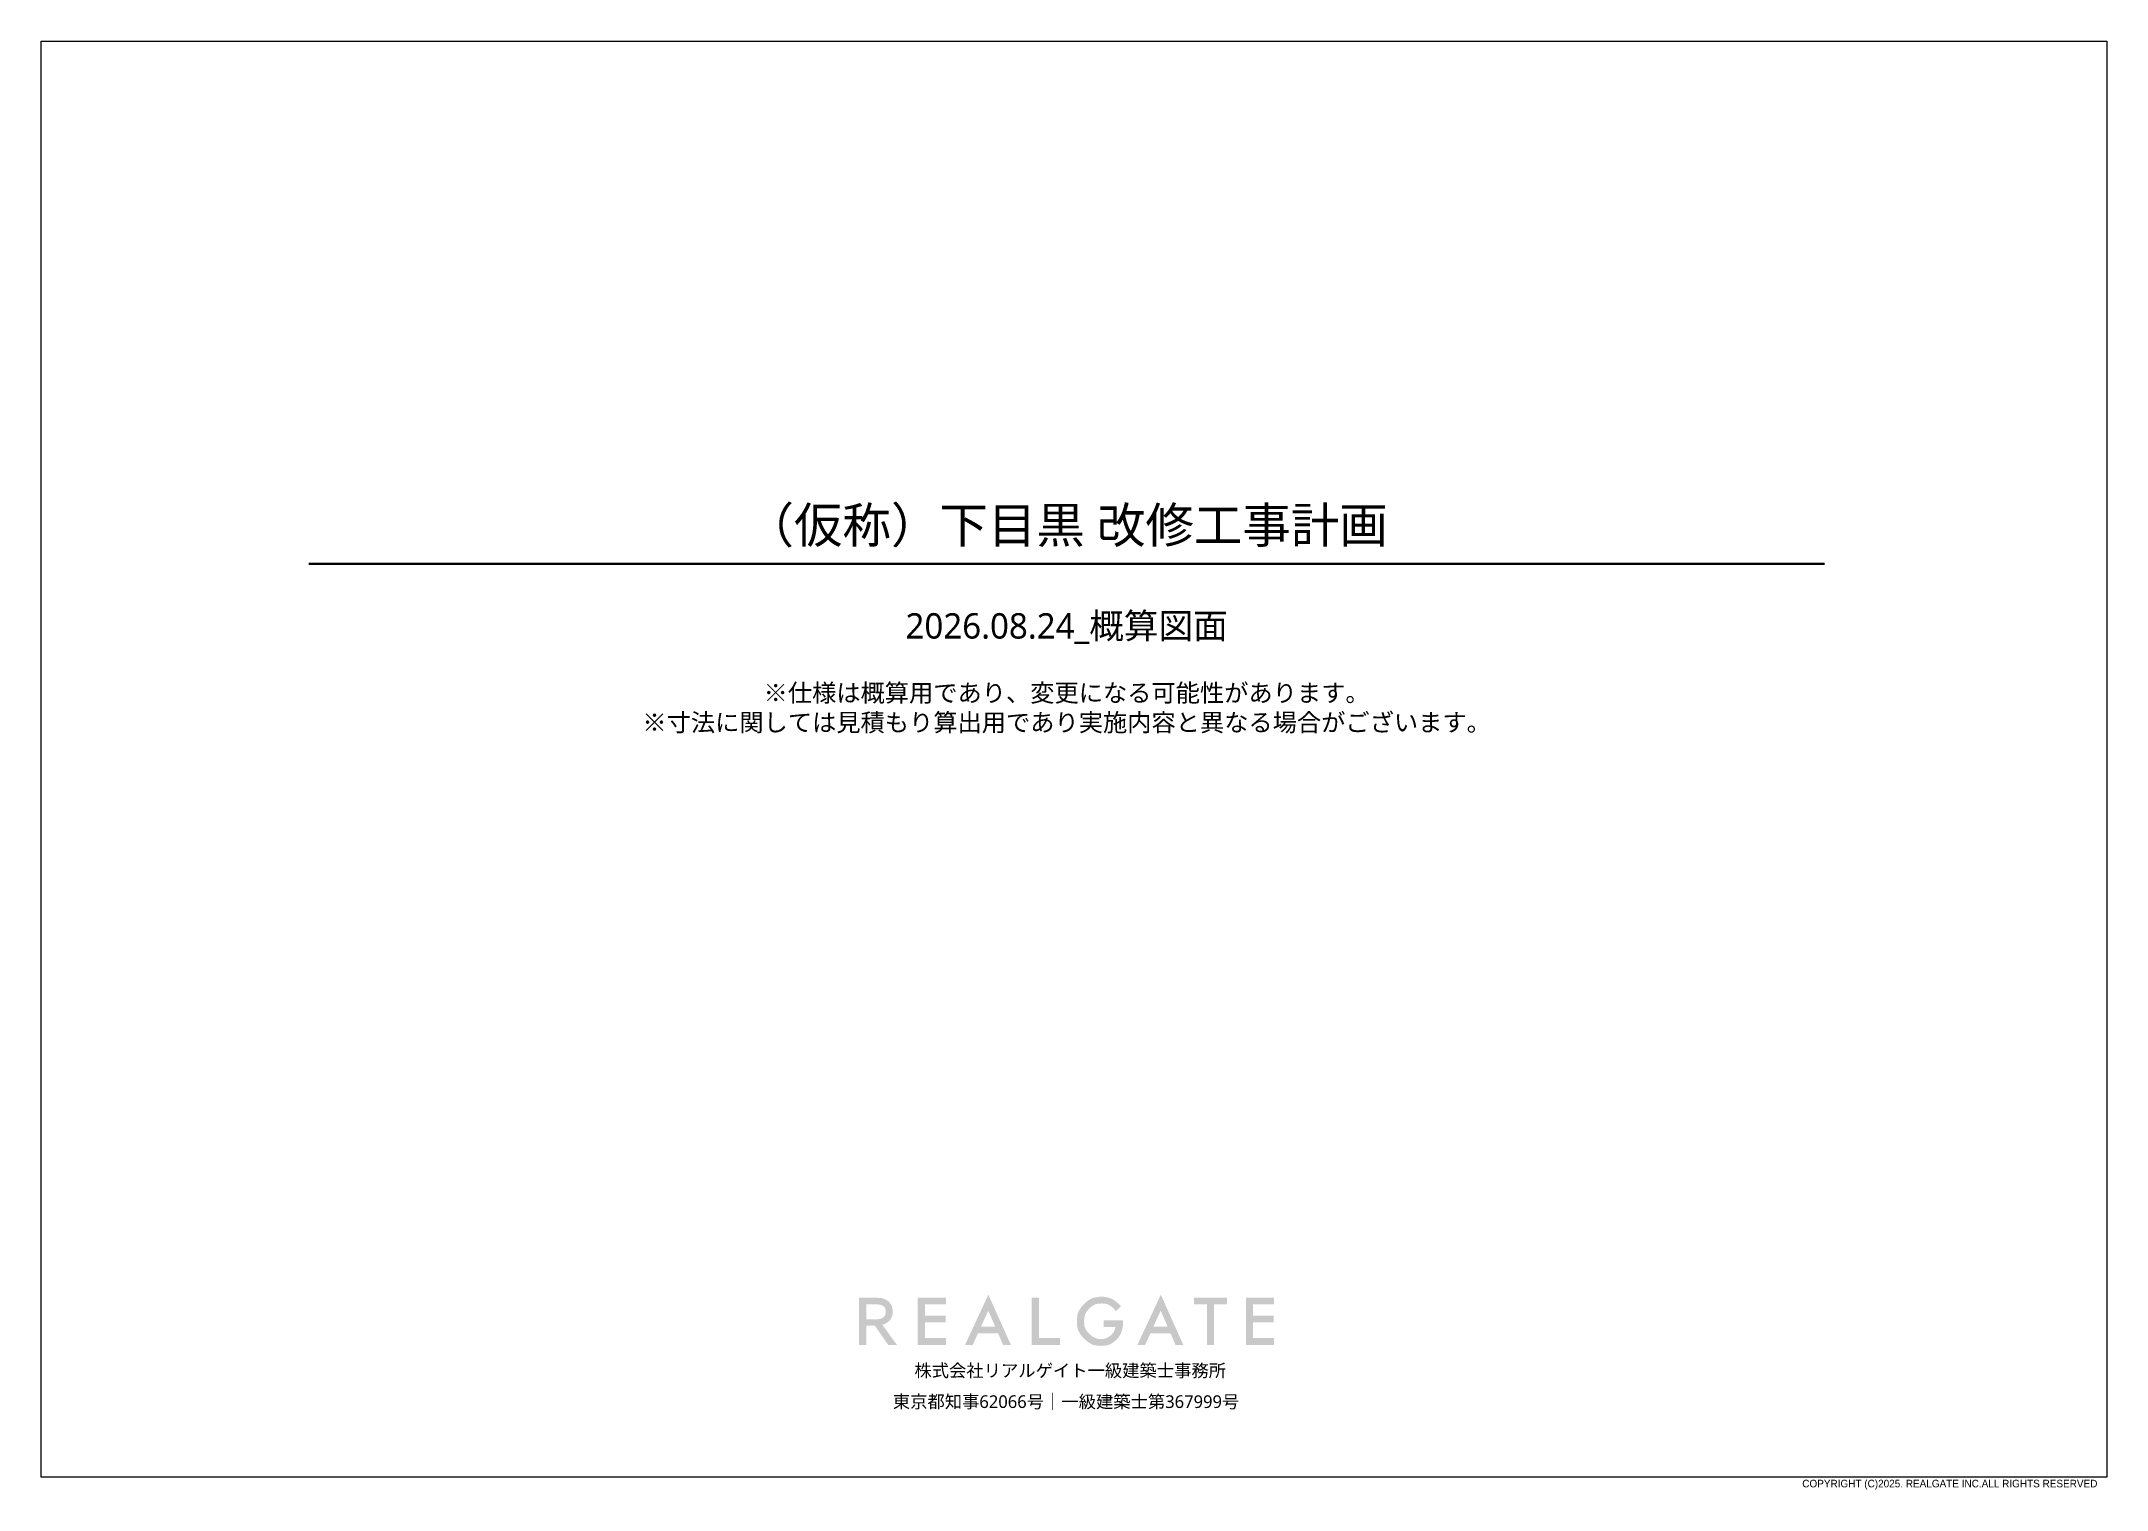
# Paper-space layout 'A-＊＊' of a CAD drawing. Header units: millimetres. Extents: x -204 to 204, y -144 to 143.
import ezdxf

# ---------------------------------------------------------------- set-up
doc = ezdxf.new("R2010")
doc.units = ezdxf.units.MM
doc.layers.add('00_一般', color=7, linetype='Continuous', lineweight=5)
doc.layers.add('一般', color=7, linetype='Continuous', lineweight=5)
doc.styles.add('Yu Gothic UI Semilight', font='Yu Gothic UI Semilight.ttf')
doc.styles.add('ＭＳ Ｐゴシック', font='MS PGothic.ttf')

# ---------------------------------------------------------------- blocks, each defined once
blk = doc.blocks.new('グループ-1387')
at = {"layer": '00_一般', "linetype": 'Continuous', "lineweight": 0, "true_color": 0x221814}
h = blk.add_hatch(color=250, dxfattribs=at)
h.paths.add_polyline_path([(-37.94, -111.1), (-37.83, -111.07), (-37.64, -111.01), (-37.46, -110.93), (-37.28, -110.85), (-37.11, -110.76), (-36.95, -110.65), (-36.8, -110.53), (-36.65, -110.41), (-36.51, -110.27), (-36.44, -110.18), (-36.37, -110.09), (-36.27, -109.93), (-36.18, -109.77), (-36.1, -109.62), (-36.04, -109.48), (-35.99, -109.35), (-35.95, -109.22), (-35.92, -109.09), (-35.9, -108.98), (-35.89, -108.87), (-35.89, -108.76), (-35.88, -108.66), (-35.88, -108.57), (-35.88, -108.48), (-35.88, -108.4), (-35.88, -108.32), (-35.88, -108.25), (-35.89, -108.18), (-35.9, -108.11), (-35.91, -108.02), (-35.93, -107.94), (-35.94, -107.85), (-35.96, -107.75), (-35.99, -107.64), (-36.01, -107.54), (-36.05, -107.42), (-36.1, -107.3), (-36.16, -107.18), (-36.24, -107.06), (-36.33, -106.93), (-36.44, -106.79), (-36.56, -106.65), (-36.69, -106.51), (-36.78, -106.43), (-36.85, -106.37), (-37.02, -106.26), (-37.2, -106.16), (-37.37, -106.07), (-37.53, -106), (-37.7, -105.94), (-37.87, -105.89), (-38.03, -105.85), (-38.19, -105.82), (-38.35, -105.81), (-38.49, -105.79), (-38.63, -105.78), (-38.76, -105.77), (-38.87, -105.76), (-38.98, -105.75), (-39.07, -105.75), (-39.16, -105.74), (-39.23, -105.74), (-39.3, -105.74), (-39.35, -105.74), (-39.4, -105.74), (-39.43, -105.74), (-39.46, -105.74), (-39.48, -105.74), (-39.48, -105.74), (-39.48, -105.74), (-39.49, -105.74), (-39.5, -105.74), (-39.51, -105.74), (-39.52, -105.74), (-39.54, -105.74), (-39.56, -105.74), (-39.59, -105.74), (-39.61, -105.74), (-39.65, -105.74), (-39.68, -105.74), (-39.72, -105.74), (-39.77, -105.74), (-39.82, -105.74), (-39.88, -105.74), (-39.94, -105.74), (-40, -105.74), (-40.07, -105.74), (-40.14, -105.74), (-40.21, -105.74), (-40.28, -105.74), (-40.35, -105.74), (-40.43, -105.74), (-40.51, -105.74), (-41.16, -105.74), (-42.54, -105.74), (-42.54, -115.08), (-41.13, -115.08), (-41.13, -111.25), (-39.44, -111.25), (-36.78, -115.08), (-35.05, -115.08)])
h.paths.add_polyline_path([(-41.13, -110.03), (-41.13, -107.06), (-39.2, -107.06), (-38.96, -107.07), (-38.74, -107.08), (-38.53, -107.11), (-38.34, -107.15), (-38.17, -107.2), (-38.01, -107.26), (-37.86, -107.34), (-37.74, -107.42), (-37.62, -107.52), (-37.52, -107.62), (-37.44, -107.74), (-37.37, -107.87), (-37.32, -108.02), (-37.28, -108.17), (-37.26, -108.34), (-37.25, -108.52), (-37.26, -108.7), (-37.28, -108.87), (-37.32, -109.02), (-37.37, -109.17), (-37.44, -109.31), (-37.53, -109.43), (-37.63, -109.54), (-37.75, -109.64), (-37.88, -109.73), (-38.03, -109.81), (-38.19, -109.88), (-38.37, -109.93), (-38.57, -109.97), (-38.78, -110), (-39.01, -110.02), (-39.25, -110.03)])
for points in [[(-25.32, -107.06), (-29.52, -107.06), (-29.52, -109.31), (-25.43, -109.31), (-25.43, -110.63), (-29.52, -110.63), (-29.52, -113.75), (-25.32, -113.75), (-25.32, -115.08), (-30.93, -115.08), (-30.93, -105.74), (-25.32, -105.74)], [(-6.94, -105.74), (-6.94, -113.75), (-2.78, -113.75), (-2.78, -115.08), (-8.35, -115.08), (-8.35, -105.74)], [(5.85, -110.21), (9.7, -110.21), (9.7, -110.24), (9.7, -110.26), (9.7, -110.28), (9.7, -110.3), (9.7, -110.33), (9.7, -110.35), (9.7, -110.38), (9.7, -110.4), (9.7, -110.43), (9.7, -110.45), (9.7, -110.46), (9.7, -110.47), (9.7, -110.48), (9.7, -110.49), (9.71, -110.49), (9.71, -110.48), (9.71, -110.49), (9.71, -110.5), (9.7, -110.53), (9.7, -110.56), (9.7, -110.62), (9.7, -110.68), (9.7, -110.76), (9.7, -110.85), (9.69, -110.94), (9.69, -111.03), (9.68, -111.12), (9.68, -111.21), (9.67, -111.29), (9.66, -111.37), (9.65, -111.45), (9.64, -111.52), (9.63, -111.6), (9.62, -111.68), (9.6, -111.76), (9.59, -111.85), (9.57, -111.95), (9.55, -112.04), (9.52, -112.14), (9.5, -112.25), (9.46, -112.38), (9.42, -112.51), (9.35, -112.66), (9.28, -112.81), (9.2, -112.96), (9.12, -113.11), (9.03, -113.25), (8.94, -113.4), (8.84, -113.54), (8.74, -113.68), (8.64, -113.79), (8.53, -113.91), (8.23, -114.2), (7.93, -114.45), (7.64, -114.67), (7.36, -114.85), (7.09, -114.99), (6.82, -115.1), (6.56, -115.17), (6.31, -115.2), (6.07, -115.21), (5.82, -115.22), (5.58, -115.23), (5.34, -115.23), (5.09, -115.23), (4.85, -115.22), (4.61, -115.21), (4.37, -115.2), (4.13, -115.17), (3.87, -115.1), (3.6, -115), (3.32, -114.86), (3.03, -114.69), (2.73, -114.48), (2.42, -114.23), (2.09, -113.95), (1.98, -113.84), (1.86, -113.72), (1.58, -113.39), (1.34, -113.07), (1.14, -112.76), (0.96, -112.47), (0.83, -112.18), (0.73, -111.91), (0.66, -111.65), (0.63, -111.4), (0.61, -111.16), (0.61, -110.91), (0.6, -110.67), (0.6, -110.42), (0.6, -110.17), (0.61, -109.93), (0.62, -109.68), (0.63, -109.43), (0.66, -109.18), (0.73, -108.91), (0.83, -108.64), (0.97, -108.35), (1.15, -108.05), (1.36, -107.74), (1.6, -107.42), (1.88, -107.1), (2, -106.98), (2.12, -106.86), (2.39, -106.63), (2.65, -106.42), (2.91, -106.24), (3.15, -106.09), (3.38, -105.96), (3.6, -105.86), (3.81, -105.78), (4.01, -105.73), (4.2, -105.7), (4.37, -105.67), (4.54, -105.64), (4.69, -105.62), (4.83, -105.6), (4.96, -105.58), (5.08, -105.57), (5.19, -105.57), (5.29, -105.56), (5.38, -105.56), (5.46, -105.56), (5.54, -105.56), (5.61, -105.56), (5.68, -105.56), (5.74, -105.56), (5.79, -105.56), (5.84, -105.57), (5.9, -105.57), (5.96, -105.58), (6.03, -105.59), (6.11, -105.6), (6.2, -105.61), (6.29, -105.63), (6.38, -105.64), (6.49, -105.66), (6.6, -105.68), (6.71, -105.71), (6.83, -105.75), (6.96, -105.79), (7.1, -105.84), (7.24, -105.89), (7.39, -105.95), (7.5, -106), (7.62, -106.06), (7.76, -106.14), (7.89, -106.22), (8.01, -106.3), (8.13, -106.38), (8.23, -106.45), (8.33, -106.53), (8.43, -106.6), (8.51, -106.67), (8.59, -106.74), (8.66, -106.81), (8.74, -106.88), (8.81, -106.95), (8.88, -107.01), (8.95, -107.08), (9.01, -107.15), (9.07, -107.21), (9.13, -107.27), (9.18, -107.32), (9.22, -107.37), (9.25, -107.4), (9.28, -107.43), (9.29, -107.45), (9.3, -107.46), (9.29, -107.47), (9.29, -107.47), (9.28, -107.47), (9.27, -107.47), (9.26, -107.48), (9.24, -107.49), (9.23, -107.5), (9.22, -107.51), (9.2, -107.53), (9.19, -107.54), (9.17, -107.56), (9.15, -107.58), (9.12, -107.61), (9.1, -107.63), (9.07, -107.66), (9.04, -107.69), (9, -107.72), (8.97, -107.76), (8.93, -107.79), (8.9, -107.82), (8.86, -107.86), (8.82, -107.89), (8.78, -107.93), (8.75, -107.97), (8.71, -108), (8.67, -108.04), (8.64, -108.07), (8.6, -108.1), (8.57, -108.13), (8.54, -108.16), (8.52, -108.19), (8.49, -108.21), (8.47, -108.23), (8.45, -108.25), (8.43, -108.27), (8.41, -108.29), (8.39, -108.3), (8.38, -108.32), (8.37, -108.33), (8.35, -108.34), (8.34, -108.35), (8.33, -108.36), (8.32, -108.37), (8.32, -108.38), (8.31, -108.39), (8.31, -108.39), (8.31, -108.4), (8.3, -108.41), (8.31, -108.42), (8.3, -108.43), (8.3, -108.42), (8.28, -108.41), (8.26, -108.38), (8.23, -108.35), (8.19, -108.31), (8.15, -108.25), (8.09, -108.19), (8.04, -108.12), (7.99, -108.06), (7.93, -107.99), (7.88, -107.94), (7.83, -107.88), (7.78, -107.83), (7.72, -107.78), (7.67, -107.73), (7.62, -107.69), (7.55, -107.64), (7.48, -107.58), (7.41, -107.52), (7.32, -107.46), (7.23, -107.4), (7.13, -107.33), (7.02, -107.25), (6.9, -107.18), (6.79, -107.12), (6.67, -107.06), (6.54, -107.02), (6.41, -106.98), (6.28, -106.95), (6.15, -106.93), (6.01, -106.91), (5.87, -106.9), (5.72, -106.9), (5.57, -106.89), (5.41, -106.89), (5.25, -106.9), (5.09, -106.9), (4.92, -106.91), (4.75, -106.92), (4.57, -106.95), (4.38, -107), (4.19, -107.07), (3.99, -107.17), (3.78, -107.29), (3.56, -107.44), (3.33, -107.61), (3.1, -107.8), (3, -107.9), (2.9, -108), (2.71, -108.24), (2.54, -108.46), (2.4, -108.68), (2.28, -108.9), (2.18, -109.1), (2.11, -109.3), (2.06, -109.5), (2.03, -109.68), (2.02, -109.87), (2.02, -110.05), (2.01, -110.24), (2.01, -110.42), (2.01, -110.61), (2.02, -110.8), (2.03, -110.99), (2.04, -111.17), (2.07, -111.37), (2.12, -111.57), (2.2, -111.77), (2.31, -111.98), (2.44, -112.2), (2.6, -112.42), (2.79, -112.65), (3, -112.89), (3.11, -112.99), (3.22, -113.08), (3.45, -113.26), (3.67, -113.42), (3.88, -113.55), (4.08, -113.66), (4.27, -113.75), (4.46, -113.82), (4.63, -113.87), (4.79, -113.89), (4.95, -113.9), (5.1, -113.91), (5.24, -113.91), (5.39, -113.91), (5.52, -113.91), (5.66, -113.91), (5.78, -113.9), (5.91, -113.89), (6.03, -113.87), (6.17, -113.84), (6.31, -113.79), (6.46, -113.73), (6.62, -113.65), (6.79, -113.55), (6.96, -113.44), (7.15, -113.31), (7.25, -113.23), (7.35, -113.14), (7.46, -113.02), (7.56, -112.91), (7.65, -112.81), (7.73, -112.7), (7.8, -112.61), (7.86, -112.52), (7.91, -112.43), (7.95, -112.35), (7.98, -112.27), (8.01, -112.2), (8.04, -112.12), (8.07, -112.05), (8.09, -111.98), (8.11, -111.91), (8.13, -111.84), (8.14, -111.78), (8.16, -111.72), (8.17, -111.66), (8.17, -111.62), (8.18, -111.58), (8.18, -111.56), (8.18, -111.54), (8.18, -111.53), (8.17, -111.53), (8.16, -111.53), (8.15, -111.53), (8.14, -111.53), (8.12, -111.54), (8.11, -111.54), (8.09, -111.54), (8.06, -111.54), (8.04, -111.54), (8.01, -111.54), (7.98, -111.54), (7.94, -111.54), (7.9, -111.54), (7.86, -111.54), (7.81, -111.54), (7.75, -111.54), (7.69, -111.54), (7.63, -111.54), (7.57, -111.54), (7.5, -111.54), (7.44, -111.54), (7.37, -111.54), (7.3, -111.54), (7.23, -111.54), (7.15, -111.54), (7.08, -111.54), (7.01, -111.54), (6.94, -111.54), (6.86, -111.54), (6.79, -111.54), (6.72, -111.54), (6.65, -111.54), (6.58, -111.54), (6.51, -111.54), (6.45, -111.54), (6.38, -111.54), (6.32, -111.54), (6.27, -111.54), (6.21, -111.54), (6.16, -111.54), (6.11, -111.54), (6.06, -111.54), (6.02, -111.54), (5.98, -111.54), (5.94, -111.54), (5.91, -111.54), (5.89, -111.54), (5.86, -111.54), (5.85, -111.54)], [(27.73, -107.06), (27.73, -115.08), (26.32, -115.08), (26.32, -107.06), (23.73, -107.06), (23.73, -105.74), (30.3, -105.74), (30.3, -107.06)], [(39.61, -107.06), (35.42, -107.06), (35.42, -109.31), (39.5, -109.31), (39.5, -110.63), (35.42, -110.63), (35.42, -113.75), (39.61, -113.75), (39.61, -115.08), (34.01, -115.08), (34.01, -105.74), (39.61, -105.74)]]:
    blk.add_hatch(color=250, dxfattribs=at).paths.add_polyline_path(points)
h = blk.add_hatch(color=250, dxfattribs=at)
h.paths.add_polyline_path([(-15.01, -112.81), (-14.03, -115.08), (-12.49, -115.08), (-16.95, -105.15), (-21.57, -115.08), (-20.05, -115.08), (-19.01, -112.81)])
h.paths.add_polyline_path([(-15.59, -111.48), (-18.42, -111.48), (-16.97, -108.31)])
h = blk.add_hatch(color=250, dxfattribs=at)
h.paths.add_polyline_path([(19.11, -112.81), (20.09, -115.08), (21.63, -115.08), (17.18, -105.15), (12.55, -115.08), (14.07, -115.08), (15.11, -112.81)])
h.paths.add_polyline_path([(18.54, -111.48), (15.7, -111.48), (17.15, -108.31)])
blk = doc.blocks.new('グループ-1388')
at = {"layer": '00_一般'}
blk.add_blockref('グループ-1387', (0, 0), dxfattribs=at)
at = {"layer": '00_一般', "color": 7, "transparency": 33554687, "char_height": 2.5126, "attachment_point": 1, "line_spacing_factor": 0.99804, "style": 'Yu Gothic UI Semilight'}
for s, insert in [('株式会社リアルゲイト一級建築士事務所', (-31.59, -118.91)), ('東京都知事62066号｜一級建築士第367999号', (-35.86, -125.06))]:
    blk.add_mtext(s, dxfattribs=dict(at, insert=insert))
blk = doc.blocks.new('グループ-1389')
at = {"layer": '一般', "linetype": 'Continuous', "lineweight": 13, "flags": 128}
blk.add_lwpolyline([(-204.39, 142.88), (204.39, 142.88), (204.39, -141.27), (-204.39, -141.27)], close=True, dxfattribs=at)
at = {"layer": '一般', "insert": (144.14, -141.77), "char_height": 1.5076, "attachment_point": 1, "line_spacing_factor": 0.99804, "style": 'ＭＳ Ｐゴシック'}
blk.add_mtext('COPYRIGHT (C)2025. REALGATE INC.ALL RIGHTS RESERVED', dxfattribs=at)

psp = doc.layouts.new('A-＊＊')

# ---------------------------------------------------------------- linework, layer by layer
at = {"layer": '00_一般', "color": 7, "linetype": 'Continuous', "lineweight": 35, "transparency": 33554687}
psp.add_line((148.54, 39.49), (-151.46, 39.49), dxfattribs=at)

# ---------------------------------------------------------------- block references
at = {"layer": '00_一般', "color": 7, "transparency": 33554687}
psp.add_blockref('グループ-1388', (0, 0), dxfattribs=at)
at = {"layer": '一般', "color": 7, "transparency": 33554687}
psp.add_blockref('グループ-1389', (0, 0), dxfattribs=at)

# ---------------------------------------------------------------- texts
at = {"layer": '00_一般', "attachment_point": 8, "line_spacing_factor": 0.99804, "style": 'Yu Gothic UI Semilight'}
for s, insert, char_height in [('（仮称）下目黒 改修工事計画', (-1.46, 42.69), 7.0353), ('2026.08.24_概算図面', (-1.46, 23.6), 5.0252)]:
    psp.add_mtext(s, dxfattribs=dict(at, insert=insert, char_height=char_height))
at = {"layer": '00_一般', "color": 1, "true_color": 0xff0000, "insert": (-1.46, 5.92), "char_height": 3.5177, "attachment_point": 8, "line_spacing_factor": 0.99804, "style": 'Yu Gothic UI Semilight'}
psp.add_mtext('※仕様は概算用であり、変更になる可能性があります。\\P※寸法に関しては見積もり算出用であり実施内容と異なる場合がございます。', dxfattribs=at)

doc.saveas('drawing.dxf')
